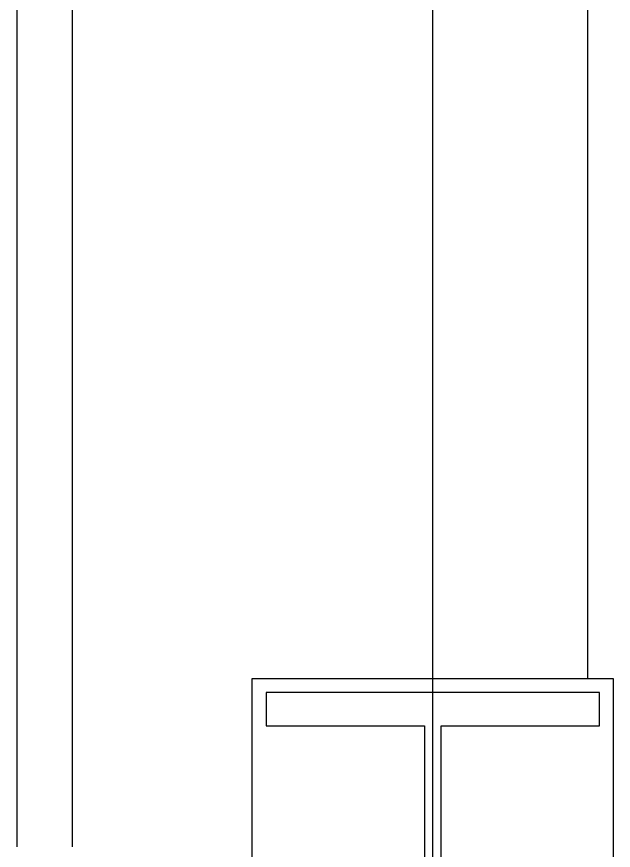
# Model space of a CAD drawing. Header units: millimetres. Extents: x 2148 to 2681, y 758 to 986.
# Drawn here: x 2348.574 to 2349.111, y 965.002 to 965.753 of the extents above; entities that cross this region are included whole.
import ezdxf

# ---------------------------------------------------------------- set-up
doc = ezdxf.new("R2010")
doc.units = ezdxf.units.MM
doc.linetypes.add('CENTER2', pattern=[28.575, 19.05, -3.175, 3.175, -3.175])
for name, color, linetype in [('cladding', 2, 'Continuous'), ('COL-EX', 2, 'Continuous'), ('FIXTURE', 1, 'Continuous'), ('S_GRID LINES', 252, 'Continuous')]:
    doc.layers.add(name, color=color, linetype=linetype)

msp = doc.modelspace()

# ---------------------------------------------------------------- linework, layer by layer
at = {"color": 2}
for p, q in [((2348.5743303, 977.9142128, 0), (2348.5743303, 965.005325, 0)), ((2348.6243303, 977.9142128, 0), (2348.6243303, 965.005325, 0))]:
    msp.add_line(p, q, dxfattribs=at)
at = {"layer": 'cladding', "elevation": 0}
msp.add_lwpolyline([(2348.7864709, 965.156811), (2349.1114709, 965.156811), (2349.1114709, 964.781811), (2348.7864709, 964.781811)], close=True, dxfattribs=at)
at = {"layer": 'COL-EX', "elevation": 0}
msp.add_lwpolyline([(2348.9564709, 965.114311), (2349.0989709, 965.114311), (2349.0989709, 965.144311), (2348.7989709, 965.144311), (2348.7989709, 965.114311), (2348.9414709, 965.114311), (2348.9414709, 964.824311), (2348.7989709, 964.824311), (2348.7989709, 964.794311), (2349.0989709, 964.794311), (2349.0989709, 964.824311), (2348.9564709, 964.824311)], close=True, dxfattribs=at)
at = {"layer": 'FIXTURE', "linetype": 'ByBlock', "ltscale": 0.5, "elevation": 0}
msp.add_lwpolyline([(2349.0886629, 965.156811), (2349.0886629, 977.365733)], dxfattribs=at)
at = {"layer": 'S_GRID LINES', "linetype": 'CENTER2', "ltscale": 0.2}
msp.add_line((2348.9489709, 922.9776771, 0), (2348.9489709, 977.7411715, 0), dxfattribs=at)
msp.add_line((2348.9489709, 922.9776771, 0), (2348.9489709, 977.7411715, 0), dxfattribs=at)

doc.saveas('drawing.dxf')
